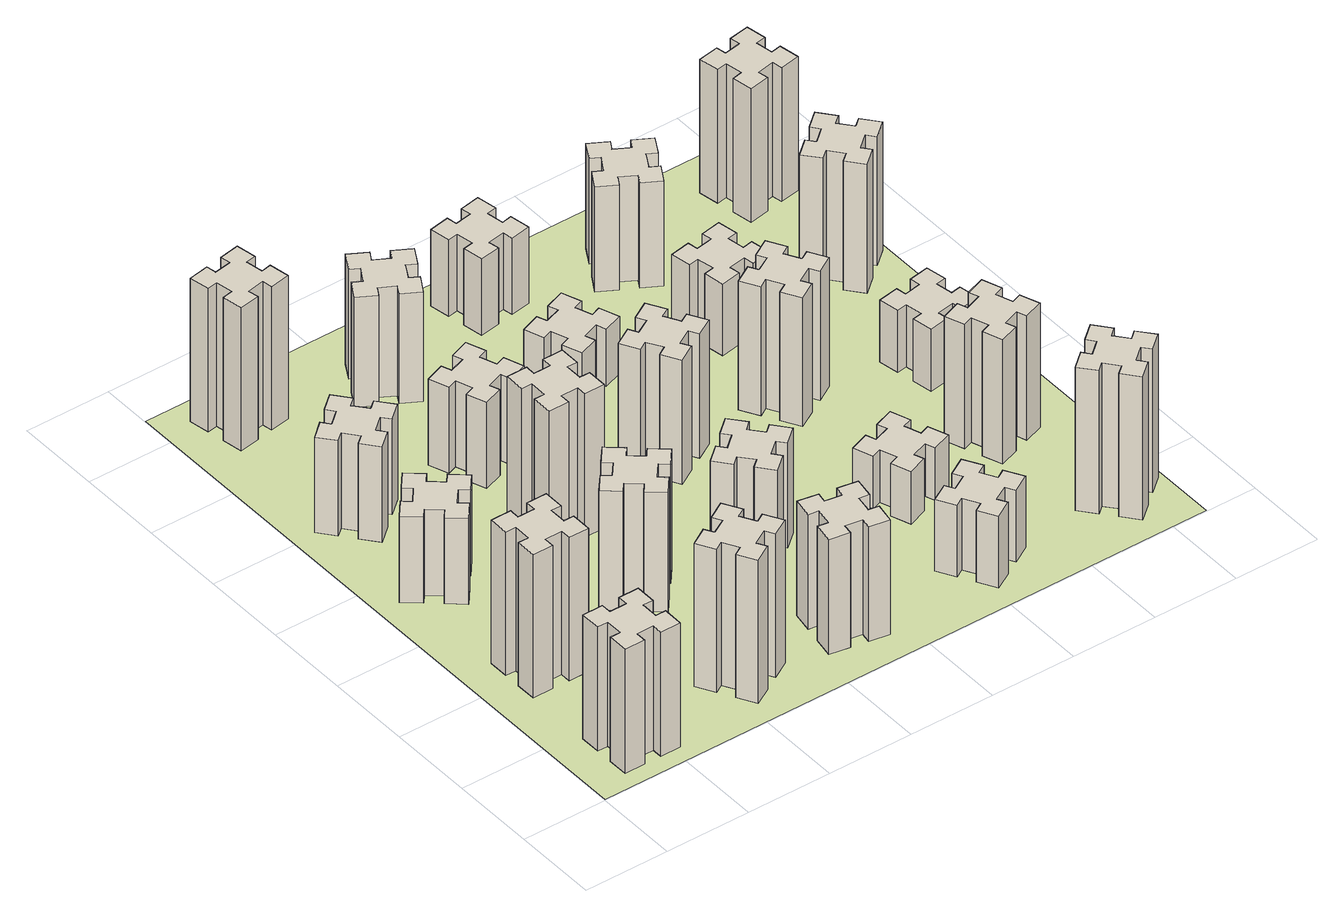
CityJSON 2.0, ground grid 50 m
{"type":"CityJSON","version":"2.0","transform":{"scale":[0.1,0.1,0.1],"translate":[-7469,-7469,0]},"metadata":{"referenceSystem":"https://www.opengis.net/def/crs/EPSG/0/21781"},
"CityObjects":{
"building1":{"type":"Building","attributes":{"class":"1000","function":"1000","usage":"1000","yearOfConstruction":2016,"roofType":"1000","measuredHeight":78,"storeysAboveGround":30,"storeysBelowGround":0},"geometry":[{"type":"Solid","lod":"1","boundaries":[[[[0,1,2,3,4,5,6,7,8,9,10,11,12,13,14,15,16,17,18,19]],[[17,16,20,21]],[[16,15,22,20]],[[15,14,23,22]],[[14,13,24,23]],[[13,12,25,24]],[[12,11,26,25]],[[11,10,27,26]],[[10,9,28,27]],[[9,8,29,28]],[[8,7,30,29]],[[7,6,31,30]],[[6,5,32,31]],[[5,4,33,32]],[[4,3,34,33]],[[3,2,35,34]],[[2,1,36,35]],[[1,0,37,36]],[[0,19,38,37]],[[19,18,39,38]],[[18,17,21,39]],[[24,25,26,27,28,29,30,31,32,33,34,35,36,37,38,39,21,20,22,23]]]]}]},
"building2":{"type":"Building","attributes":{"class":"1000","function":"1000","usage":"1000","yearOfConstruction":2016,"roofType":"1000","measuredHeight":90,"storeysAboveGround":30,"storeysBelowGround":0},"geometry":[{"type":"Solid","lod":"1","boundaries":[[[[40,41,42,43,44,45,46,47,48,49,50,51,52,53,54,55,56,57,58,59]],[[57,56,60,61]],[[56,55,62,60]],[[55,54,63,62]],[[54,53,64,63]],[[53,52,65,64]],[[52,51,66,65]],[[51,50,67,66]],[[50,49,68,67]],[[49,48,69,68]],[[48,47,70,69]],[[47,46,71,70]],[[46,45,72,71]],[[45,44,73,72]],[[44,43,74,73]],[[43,42,75,74]],[[42,41,76,75]],[[41,40,77,76]],[[40,59,78,77]],[[59,58,79,78]],[[58,57,61,79]],[[64,65,66,67,68,69,70,71,72,73,74,75,76,77,78,79,61,60,62,63]]]]}]},
"building3":{"type":"Building","attributes":{"class":"1000","function":"1000","usage":"1000","yearOfConstruction":2016,"roofType":"1000","measuredHeight":54,"storeysAboveGround":30,"storeysBelowGround":0},"geometry":[{"type":"Solid","lod":"1","boundaries":[[[[80,81,82,83,84,85,86,87,88,89,90,91,92,93,94,95,96,97,98,99]],[[97,96,100,101]],[[96,95,102,100]],[[95,94,103,102]],[[94,93,104,103]],[[93,92,105,104]],[[92,91,106,105]],[[91,90,107,106]],[[90,89,108,107]],[[89,88,109,108]],[[88,87,110,109]],[[87,86,111,110]],[[86,85,112,111]],[[85,84,113,112]],[[84,83,114,113]],[[83,82,115,114]],[[82,81,116,115]],[[81,80,117,116]],[[80,99,118,117]],[[99,98,119,118]],[[98,97,101,119]],[[104,105,106,107,108,109,110,111,112,113,114,115,116,117,118,119,101,100,102,103]]]]}]},
"building4":{"type":"Building","attributes":{"class":"1000","function":"1000","usage":"1000","yearOfConstruction":2016,"roofType":"1000","measuredHeight":60,"storeysAboveGround":30,"storeysBelowGround":0},"geometry":[{"type":"Solid","lod":"1","boundaries":[[[[120,121,122,123,124,125,126,127,128,129,130,131,132,133,134,135,136,137,138,139]],[[137,136,140,141]],[[136,135,142,140]],[[135,134,143,142]],[[134,133,144,143]],[[133,132,145,144]],[[132,131,146,145]],[[131,130,147,146]],[[130,129,148,147]],[[129,128,149,148]],[[128,127,150,149]],[[127,126,151,150]],[[126,125,152,151]],[[125,124,153,152]],[[124,123,154,153]],[[123,122,155,154]],[[122,121,156,155]],[[121,120,157,156]],[[120,139,158,157]],[[139,138,159,158]],[[138,137,141,159]],[[144,145,146,147,148,149,150,151,152,153,154,155,156,157,158,159,141,140,142,143]]]]}]},
"building5":{"type":"Building","attributes":{"class":"1000","function":"1000","usage":"1000","yearOfConstruction":2016,"roofType":"1000","measuredHeight":90,"storeysAboveGround":30,"storeysBelowGround":0},"geometry":[{"type":"Solid","lod":"1","boundaries":[[[[160,161,162,163,164,165,166,167,168,169,170,171,172,173,174,175,176,177,178,179]],[[177,176,180,181]],[[176,175,182,180]],[[175,174,183,182]],[[174,173,184,183]],[[173,172,185,184]],[[172,171,186,185]],[[171,170,187,186]],[[170,169,188,187]],[[169,168,189,188]],[[168,167,190,189]],[[167,166,191,190]],[[166,165,192,191]],[[165,164,193,192]],[[164,163,194,193]],[[163,162,195,194]],[[162,161,196,195]],[[161,160,197,196]],[[160,179,198,197]],[[179,178,199,198]],[[178,177,181,199]],[[184,185,186,187,188,189,190,191,192,193,194,195,196,197,198,199,181,180,182,183]]]]}]},
"building6":{"type":"Building","attributes":{"class":"1000","function":"1000","usage":"1000","yearOfConstruction":2016,"roofType":"1000","measuredHeight":90,"storeysAboveGround":30,"storeysBelowGround":0},"geometry":[{"type":"Solid","lod":"1","boundaries":[[[[200,201,202,203,204,205,206,207,208,209,210,211,212,213,214,215,216,217,218,219]],[[217,216,220,221]],[[216,215,222,220]],[[215,214,223,222]],[[214,213,224,223]],[[213,212,225,224]],[[212,211,226,225]],[[211,210,227,226]],[[210,209,228,227]],[[209,208,229,228]],[[208,207,230,229]],[[207,206,231,230]],[[206,205,232,231]],[[205,204,233,232]],[[204,203,234,233]],[[203,202,235,234]],[[202,201,236,235]],[[201,200,237,236]],[[200,219,238,237]],[[219,218,239,238]],[[218,217,221,239]],[[224,225,226,227,228,229,230,231,232,233,234,235,236,237,238,239,221,220,222,223]]]]}]},
"building7":{"type":"Building","attributes":{"class":"1000","function":"1000","usage":"1000","yearOfConstruction":2016,"roofType":"1000","measuredHeight":75,"storeysAboveGround":30,"storeysBelowGround":0},"geometry":[{"type":"Solid","lod":"1","boundaries":[[[[240,241,242,243,244,245,246,247,248,249,250,251,252,253,254,255,256,257,258,259]],[[257,256,260,261]],[[256,255,262,260]],[[255,254,263,262]],[[254,253,264,263]],[[253,252,265,264]],[[252,251,266,265]],[[251,250,267,266]],[[250,249,268,267]],[[249,248,269,268]],[[248,247,270,269]],[[247,246,271,270]],[[246,245,272,271]],[[245,244,273,272]],[[244,243,274,273]],[[243,242,275,274]],[[242,241,276,275]],[[241,240,277,276]],[[240,259,278,277]],[[259,258,279,278]],[[258,257,261,279]],[[264,265,266,267,268,269,270,271,272,273,274,275,276,277,278,279,261,260,262,263]]]]}]},
"building8":{"type":"Building","attributes":{"class":"1000","function":"1000","usage":"1000","yearOfConstruction":2016,"roofType":"1000","measuredHeight":90,"storeysAboveGround":30,"storeysBelowGround":0},"geometry":[{"type":"Solid","lod":"1","boundaries":[[[[280,281,282,283,284,285,286,287,288,289,290,291,292,293,294,295,296,297,298,299]],[[297,296,300,301]],[[296,295,302,300]],[[295,294,303,302]],[[294,293,304,303]],[[293,292,305,304]],[[292,291,306,305]],[[291,290,307,306]],[[290,289,308,307]],[[289,288,309,308]],[[288,287,310,309]],[[287,286,311,310]],[[286,285,312,311]],[[285,284,313,312]],[[284,283,314,313]],[[283,282,315,314]],[[282,281,316,315]],[[281,280,317,316]],[[280,299,318,317]],[[299,298,319,318]],[[298,297,301,319]],[[304,305,306,307,308,309,310,311,312,313,314,315,316,317,318,319,301,300,302,303]]]]}]},
"building9":{"type":"Building","attributes":{"class":"1000","function":"1000","usage":"1000","yearOfConstruction":2016,"roofType":"1000","measuredHeight":54,"storeysAboveGround":30,"storeysBelowGround":0},"geometry":[{"type":"Solid","lod":"1","boundaries":[[[[320,321,322,323,324,325,326,327,328,329,330,331,332,333,334,335,336,337,338,339]],[[337,336,340,341]],[[336,335,342,340]],[[335,334,343,342]],[[334,333,344,343]],[[333,332,345,344]],[[332,331,346,345]],[[331,330,347,346]],[[330,329,348,347]],[[329,328,349,348]],[[328,327,350,349]],[[327,326,351,350]],[[326,325,352,351]],[[325,324,353,352]],[[324,323,354,353]],[[323,322,355,354]],[[322,321,356,355]],[[321,320,357,356]],[[320,339,358,357]],[[339,338,359,358]],[[338,337,341,359]],[[344,345,346,347,348,349,350,351,352,353,354,355,356,357,358,359,341,340,342,343]]]]}]},
"building10":{"type":"Building","attributes":{"class":"1000","function":"1000","usage":"1000","yearOfConstruction":2016,"roofType":"1000","measuredHeight":72,"storeysAboveGround":30,"storeysBelowGround":0},"geometry":[{"type":"Solid","lod":"1","boundaries":[[[[360,361,362,363,364,365,366,367,368,369,370,371,372,373,374,375,376,377,378,379]],[[377,376,380,381]],[[376,375,382,380]],[[375,374,383,382]],[[374,373,384,383]],[[373,372,385,384]],[[372,371,386,385]],[[371,370,387,386]],[[370,369,388,387]],[[369,368,389,388]],[[368,367,390,389]],[[367,366,391,390]],[[366,365,392,391]],[[365,364,393,392]],[[364,363,394,393]],[[363,362,395,394]],[[362,361,396,395]],[[361,360,397,396]],[[360,379,398,397]],[[379,378,399,398]],[[378,377,381,399]],[[384,385,386,387,388,389,390,391,392,393,394,395,396,397,398,399,381,380,382,383]]]]}]},
"building11":{"type":"Building","attributes":{"class":"1000","function":"1000","usage":"1000","yearOfConstruction":2016,"roofType":"1000","measuredHeight":69,"storeysAboveGround":30,"storeysBelowGround":0},"geometry":[{"type":"Solid","lod":"1","boundaries":[[[[400,401,402,403,404,405,406,407,408,409,410,411,412,413,414,415,416,417,418,419]],[[417,416,420,421]],[[416,415,422,420]],[[415,414,423,422]],[[414,413,424,423]],[[413,412,425,424]],[[412,411,426,425]],[[411,410,427,426]],[[410,409,428,427]],[[409,408,429,428]],[[408,407,430,429]],[[407,406,431,430]],[[406,405,432,431]],[[405,404,433,432]],[[404,403,434,433]],[[403,402,435,434]],[[402,401,436,435]],[[401,400,437,436]],[[400,419,438,437]],[[419,418,439,438]],[[418,417,421,439]],[[424,425,426,427,428,429,430,431,432,433,434,435,436,437,438,439,421,420,422,423]]]]}]},
"building12":{"type":"Building","attributes":{"class":"1000","function":"1000","usage":"1000","yearOfConstruction":2016,"roofType":"1000","measuredHeight":66,"storeysAboveGround":30,"storeysBelowGround":0},"geometry":[{"type":"Solid","lod":"1","boundaries":[[[[440,441,442,443,444,445,446,447,448,449,450,451,452,453,454,455,456,457,458,459]],[[457,456,460,461]],[[456,455,462,460]],[[455,454,463,462]],[[454,453,464,463]],[[453,452,465,464]],[[452,451,466,465]],[[451,450,467,466]],[[450,449,468,467]],[[449,448,469,468]],[[448,447,470,469]],[[447,446,471,470]],[[446,445,472,471]],[[445,444,473,472]],[[444,443,474,473]],[[443,442,475,474]],[[442,441,476,475]],[[441,440,477,476]],[[440,459,478,477]],[[459,458,479,478]],[[458,457,461,479]],[[464,465,466,467,468,469,470,471,472,473,474,475,476,477,478,479,461,460,462,463]]]]}]},
"building13":{"type":"Building","attributes":{"class":"1000","function":"1000","usage":"1000","yearOfConstruction":2016,"roofType":"1000","measuredHeight":78,"storeysAboveGround":30,"storeysBelowGround":0},"geometry":[{"type":"Solid","lod":"1","boundaries":[[[[480,481,482,483,484,485,486,487,488,489,490,491,492,493,494,495,496,497,498,499]],[[497,496,500,501]],[[496,495,502,500]],[[495,494,503,502]],[[494,493,504,503]],[[493,492,505,504]],[[492,491,506,505]],[[491,490,507,506]],[[490,489,508,507]],[[489,488,509,508]],[[488,487,510,509]],[[487,486,511,510]],[[486,485,512,511]],[[485,484,513,512]],[[484,483,514,513]],[[483,482,515,514]],[[482,481,516,515]],[[481,480,517,516]],[[480,499,518,517]],[[499,498,519,518]],[[498,497,501,519]],[[504,505,506,507,508,509,510,511,512,513,514,515,516,517,518,519,501,500,502,503]]]]}]},
"building14":{"type":"Building","attributes":{"class":"1000","function":"1000","usage":"1000","yearOfConstruction":2016,"roofType":"1000","measuredHeight":36,"storeysAboveGround":30,"storeysBelowGround":0},"geometry":[{"type":"Solid","lod":"1","boundaries":[[[[520,521,522,523,524,525,526,527,528,529,530,531,532,533,534,535,536,537,538,539]],[[537,536,540,541]],[[536,535,542,540]],[[535,534,543,542]],[[534,533,544,543]],[[533,532,545,544]],[[532,531,546,545]],[[531,530,547,546]],[[530,529,548,547]],[[529,528,549,548]],[[528,527,550,549]],[[527,526,551,550]],[[526,525,552,551]],[[525,524,553,552]],[[524,523,554,553]],[[523,522,555,554]],[[522,521,556,555]],[[521,520,557,556]],[[520,539,558,557]],[[539,538,559,558]],[[538,537,541,559]],[[544,545,546,547,548,549,550,551,552,553,554,555,556,557,558,559,541,540,542,543]]]]}]},
"building15":{"type":"Building","attributes":{"class":"1000","function":"1000","usage":"1000","yearOfConstruction":2016,"roofType":"1000","measuredHeight":45,"storeysAboveGround":30,"storeysBelowGround":0},"geometry":[{"type":"Solid","lod":"1","boundaries":[[[[560,561,562,563,564,565,566,567,568,569,570,571,572,573,574,575,576,577,578,579]],[[577,576,580,581]],[[576,575,582,580]],[[575,574,583,582]],[[574,573,584,583]],[[573,572,585,584]],[[572,571,586,585]],[[571,570,587,586]],[[570,569,588,587]],[[569,568,589,588]],[[568,567,590,589]],[[567,566,591,590]],[[566,565,592,591]],[[565,564,593,592]],[[564,563,594,593]],[[563,562,595,594]],[[562,561,596,595]],[[561,560,597,596]],[[560,579,598,597]],[[579,578,599,598]],[[578,577,581,599]],[[584,585,586,587,588,589,590,591,592,593,594,595,596,597,598,599,581,580,582,583]]]]}]},
"building16":{"type":"Building","attributes":{"class":"1000","function":"1000","usage":"1000","yearOfConstruction":2016,"roofType":"1000","measuredHeight":48,"storeysAboveGround":30,"storeysBelowGround":0},"geometry":[{"type":"Solid","lod":"1","boundaries":[[[[600,601,602,603,604,605,606,607,608,609,610,611,612,613,614,615,616,617,618,619]],[[617,616,620,621]],[[616,615,622,620]],[[615,614,623,622]],[[614,613,624,623]],[[613,612,625,624]],[[612,611,626,625]],[[611,610,627,626]],[[610,609,628,627]],[[609,608,629,628]],[[608,607,630,629]],[[607,606,631,630]],[[606,605,632,631]],[[605,604,633,632]],[[604,603,634,633]],[[603,602,635,634]],[[602,601,636,635]],[[601,600,637,636]],[[600,619,638,637]],[[619,618,639,638]],[[618,617,621,639]],[[624,625,626,627,628,629,630,631,632,633,634,635,636,637,638,639,621,620,622,623]]]]}]},
"building17":{"type":"Building","attributes":{"class":"1000","function":"1000","usage":"1000","yearOfConstruction":2016,"roofType":"1000","measuredHeight":33,"storeysAboveGround":30,"storeysBelowGround":0},"geometry":[{"type":"Solid","lod":"1","boundaries":[[[[640,641,642,643,644,645,646,647,648,649,650,651,652,653,654,655,656,657,658,659]],[[657,656,660,661]],[[656,655,662,660]],[[655,654,663,662]],[[654,653,664,663]],[[653,652,665,664]],[[652,651,666,665]],[[651,650,667,666]],[[650,649,668,667]],[[649,648,669,668]],[[648,647,670,669]],[[647,646,671,670]],[[646,645,672,671]],[[645,644,673,672]],[[644,643,674,673]],[[643,642,675,674]],[[642,641,676,675]],[[641,640,677,676]],[[640,659,678,677]],[[659,658,679,678]],[[658,657,661,679]],[[664,665,666,667,668,669,670,671,672,673,674,675,676,677,678,679,661,660,662,663]]]]}]},
"building18":{"type":"Building","attributes":{"class":"1000","function":"1000","usage":"1000","yearOfConstruction":2016,"roofType":"1000","measuredHeight":81,"storeysAboveGround":30,"storeysBelowGround":0},"geometry":[{"type":"Solid","lod":"1","boundaries":[[[[680,681,682,683,684,685,686,687,688,689,690,691,692,693,694,695,696,697,698,699]],[[697,696,700,701]],[[696,695,702,700]],[[695,694,703,702]],[[694,693,704,703]],[[693,692,705,704]],[[692,691,706,705]],[[691,690,707,706]],[[690,689,708,707]],[[689,688,709,708]],[[688,687,710,709]],[[687,686,711,710]],[[686,685,712,711]],[[685,684,713,712]],[[684,683,714,713]],[[683,682,715,714]],[[682,681,716,715]],[[681,680,717,716]],[[680,699,718,717]],[[699,698,719,718]],[[698,697,701,719]],[[704,705,706,707,708,709,710,711,712,713,714,715,716,717,718,719,701,700,702,703]]]]}]},
"building19":{"type":"Building","attributes":{"class":"1000","function":"1000","usage":"1000","yearOfConstruction":2016,"roofType":"1000","measuredHeight":45,"storeysAboveGround":30,"storeysBelowGround":0},"geometry":[{"type":"Solid","lod":"1","boundaries":[[[[720,721,722,723,724,725,726,727,728,729,730,731,732,733,734,735,736,737,738,739]],[[737,736,740,741]],[[736,735,742,740]],[[735,734,743,742]],[[734,733,744,743]],[[733,732,745,744]],[[732,731,746,745]],[[731,730,747,746]],[[730,729,748,747]],[[729,728,749,748]],[[728,727,750,749]],[[727,726,751,750]],[[726,725,752,751]],[[725,724,753,752]],[[724,723,754,753]],[[723,722,755,754]],[[722,721,756,755]],[[721,720,757,756]],[[720,739,758,757]],[[739,738,759,758]],[[738,737,741,759]],[[744,745,746,747,748,749,750,751,752,753,754,755,756,757,758,759,741,740,742,743]]]]}]},
"building20":{"type":"Building","attributes":{"class":"1000","function":"1000","usage":"1000","yearOfConstruction":2016,"roofType":"1000","measuredHeight":90,"storeysAboveGround":30,"storeysBelowGround":0},"geometry":[{"type":"Solid","lod":"1","boundaries":[[[[760,761,762,763,764,765,766,767,768,769,770,771,772,773,774,775,776,777,778,779]],[[777,776,780,781]],[[776,775,782,780]],[[775,774,783,782]],[[774,773,784,783]],[[773,772,785,784]],[[772,771,786,785]],[[771,770,787,786]],[[770,769,788,787]],[[769,768,789,788]],[[768,767,790,789]],[[767,766,791,790]],[[766,765,792,791]],[[765,764,793,792]],[[764,763,794,793]],[[763,762,795,794]],[[762,761,796,795]],[[761,760,797,796]],[[760,779,798,797]],[[779,778,799,798]],[[778,777,781,799]],[[784,785,786,787,788,789,790,791,792,793,794,795,796,797,798,799,781,780,782,783]]]]}]},
"building21":{"type":"Building","attributes":{"class":"1000","function":"1000","usage":"1000","yearOfConstruction":2016,"roofType":"1000","measuredHeight":66,"storeysAboveGround":30,"storeysBelowGround":0},"geometry":[{"type":"Solid","lod":"1","boundaries":[[[[800,801,802,803,804,805,806,807,808,809,810,811,812,813,814,815,816,817,818,819]],[[817,816,820,821]],[[816,815,822,820]],[[815,814,823,822]],[[814,813,824,823]],[[813,812,825,824]],[[812,811,826,825]],[[811,810,827,826]],[[810,809,828,827]],[[809,808,829,828]],[[808,807,830,829]],[[807,806,831,830]],[[806,805,832,831]],[[805,804,833,832]],[[804,803,834,833]],[[803,802,835,834]],[[802,801,836,835]],[[801,800,837,836]],[[800,819,838,837]],[[819,818,839,838]],[[818,817,821,839]],[[824,825,826,827,828,829,830,831,832,833,834,835,836,837,838,839,821,820,822,823]]]]}]},
"building22":{"type":"Building","attributes":{"class":"1000","function":"1000","usage":"1000","yearOfConstruction":2016,"roofType":"1000","measuredHeight":78,"storeysAboveGround":30,"storeysBelowGround":0},"geometry":[{"type":"Solid","lod":"1","boundaries":[[[[840,841,842,843,844,845,846,847,848,849,850,851,852,853,854,855,856,857,858,859]],[[857,856,860,861]],[[856,855,862,860]],[[855,854,863,862]],[[854,853,864,863]],[[853,852,865,864]],[[852,851,866,865]],[[851,850,867,866]],[[850,849,868,867]],[[849,848,869,868]],[[848,847,870,869]],[[847,846,871,870]],[[846,845,872,871]],[[845,844,873,872]],[[844,843,874,873]],[[843,842,875,874]],[[842,841,876,875]],[[841,840,877,876]],[[840,859,878,877]],[[859,858,879,878]],[[858,857,861,879]],[[864,865,866,867,868,869,870,871,872,873,874,875,876,877,878,879,861,860,862,863]]]]}]},
"building23":{"type":"Building","attributes":{"class":"1000","function":"1000","usage":"1000","yearOfConstruction":2016,"roofType":"1000","measuredHeight":39,"storeysAboveGround":30,"storeysBelowGround":0},"geometry":[{"type":"Solid","lod":"1","boundaries":[[[[880,881,882,883,884,885,886,887,888,889,890,891,892,893,894,895,896,897,898,899]],[[897,896,900,901]],[[896,895,902,900]],[[895,894,903,902]],[[894,893,904,903]],[[893,892,905,904]],[[892,891,906,905]],[[891,890,907,906]],[[890,889,908,907]],[[889,888,909,908]],[[888,887,910,909]],[[887,886,911,910]],[[886,885,912,911]],[[885,884,913,912]],[[884,883,914,913]],[[883,882,915,914]],[[882,881,916,915]],[[881,880,917,916]],[[880,899,918,917]],[[899,898,919,918]],[[898,897,901,919]],[[904,905,906,907,908,909,910,911,912,913,914,915,916,917,918,919,901,900,902,903]]]]}]},
"building24":{"type":"Building","attributes":{"class":"1000","function":"1000","usage":"1000","yearOfConstruction":2016,"roofType":"1000","measuredHeight":81,"storeysAboveGround":30,"storeysBelowGround":0},"geometry":[{"type":"Solid","lod":"1","boundaries":[[[[920,921,922,923,924,925,926,927,928,929,930,931,932,933,934,935,936,937,938,939]],[[937,936,940,941]],[[936,935,942,940]],[[935,934,943,942]],[[934,933,944,943]],[[933,932,945,944]],[[932,931,946,945]],[[931,930,947,946]],[[930,929,948,947]],[[929,928,949,948]],[[928,927,950,949]],[[927,926,951,950]],[[926,925,952,951]],[[925,924,953,952]],[[924,923,954,953]],[[923,922,955,954]],[[922,921,956,955]],[[921,920,957,956]],[[920,939,958,957]],[[939,938,959,958]],[[938,937,941,959]],[[944,945,946,947,948,949,950,951,952,953,954,955,956,957,958,959,941,940,942,943]]]]}]},
"building25":{"type":"Building","attributes":{"class":"1000","function":"1000","usage":"1000","yearOfConstruction":2016,"roofType":"1000","measuredHeight":84,"storeysAboveGround":30,"storeysBelowGround":0},"geometry":[{"type":"Solid","lod":"1","boundaries":[[[[960,961,962,963,964,965,966,967,968,969,970,971,972,973,974,975,976,977,978,979]],[[977,976,980,981]],[[976,975,982,980]],[[975,974,983,982]],[[974,973,984,983]],[[973,972,985,984]],[[972,971,986,985]],[[971,970,987,986]],[[970,969,988,987]],[[969,968,989,988]],[[968,967,990,989]],[[967,966,991,990]],[[966,965,992,991]],[[965,964,993,992]],[[964,963,994,993]],[[963,962,995,994]],[[962,961,996,995]],[[961,960,997,996]],[[960,979,998,997]],[[979,978,999,998]],[[978,977,981,999]],[[984,985,986,987,988,989,990,991,992,993,994,995,996,997,998,999,981,980,982,983]]]]}]},
"landuse1":{"type":"LandUse","attributes":{"name":"plot1","function":"1010"},"geometry":[{"type":"MultiSurface","lod":"1","boundaries":[[[1000,1001,1002,1003]]]}]}
},
"vertices":[
[265,325,0],[265,225,0],[205,225,0],[205,105,0],[325,105,0],[325,165,0],[425,165,0],[425,105,0],[545,105,0],[545,225,0],[485,225,0],[485,325,0],[545,325,0],[545,445,0],[425,445,0],[425,385,0],[325,385,0],[325,445,0],[205,445,0],[205,325,0],[325,385,780],[325,445,780],[425,385,780],[425,445,780],[545,445,780],[545,325,780],[485,325,780],[485,225,780],[545,225,780],[545,105,780],[425,105,780],[425,165,780],[325,165,780],[325,105,780],[205,105,780],[205,225,780],[265,225,780],[265,325,780],[205,325,780],[205,445,780],
[265,1065,0],[265,965,0],[205,965,0],[205,845,0],[325,845,0],[325,905,0],[425,905,0],[425,845,0],[545,845,0],[545,965,0],[485,965,0],[485,1065,0],[545,1065,0],[545,1185,0],[425,1185,0],[425,1125,0],[325,1125,0],[325,1185,0],[205,1185,0],[205,1065,0],[325,1125,900],[325,1185,900],[425,1125,900],[425,1185,900],[545,1185,900],[545,1065,900],[485,1065,900],[485,965,900],[545,965,900],[545,845,900],[425,845,900],[425,905,900],[325,905,900],[325,845,900],[205,845,900],[205,965,900],[265,965,900],[265,1065,900],[205,1065,900],[205,1185,900],
[484,1907,0],[408,1972,0],[446,2018,0],[354,2095,0],[277,2003,0],[323,1964,0],[259,1888,0],[213,1926,0],[136,1834,0],[228,1757,0],[266,1803,0],[343,1739,0],[304,1693,0],[396,1616,0],[473,1708,0],[427,1746,0],[492,1823,0],[538,1784,0],[615,1876,0],[523,1953,0],[492,1823,540],[538,1784,540],[427,1746,540],[473,1708,540],[396,1616,540],[304,1693,540],[343,1739,540],[266,1803,540],[228,1757,540],[136,1834,540],[213,1926,540],[259,1888,540],[323,1964,540],[277,2003,540],[354,2095,540],[446,2018,540],[408,1972,540],[484,1907,540],[523,1953,540],[615,1876,540],
[492,2528,0],[427,2604,0],[473,2643,0],[396,2735,0],[304,2658,0],[343,2612,0],[266,2547,0],[228,2593,0],[136,2516,0],[213,2424,0],[259,2463,0],[323,2386,0],[277,2348,0],[354,2256,0],[446,2333,0],[408,2379,0],[484,2443,0],[523,2397,0],[615,2474,0],[538,2566,0],[484,2443,600],[523,2397,600],[408,2379,600],[446,2333,600],[354,2256,600],[277,2348,600],[323,2386,600],[259,2463,600],[213,2424,600],[136,2516,600],[228,2593,600],[266,2547,600],[343,2612,600],[304,2658,600],[396,2735,600],[473,2643,600],[427,2604,600],[492,2528,600],[538,2566,600],[615,2474,600],
[1127,255,0],[1214,305,0],[1244,253,0],[1348,313,0],[1288,417,0],[1236,387,0],[1186,474,0],[1238,504,0],[1178,608,0],[1074,548,0],[1104,496,0],[1017,446,0],[987,498,0],[883,438,0],[943,334,0],[995,364,0],[1045,277,0],[993,247,0],[1053,143,0],[1157,203,0],[1045,277,900],[993,247,900],[995,364,900],[943,334,900],[883,438,900],[987,498,900],[1017,446,900],[1104,496,900],[1074,548,900],[1178,608,900],[1238,504,900],[1186,474,900],[1236,387,900],[1288,417,900],[1348,313,900],[1244,253,900],[1214,305,900],[1127,255,900],[1157,203,900],[1053,143,900],
[492,3405,0],[475,3504,0],[534,3514,0],[513,3632,0],[395,3611,0],[405,3552,0],[307,3535,0],[297,3594,0],[178,3573,0],[199,3455,0],[258,3465,0],[276,3367,0],[217,3357,0],[237,3238,0],[356,3259,0],[345,3318,0],[444,3336,0],[454,3277,0],[572,3297,0],[551,3416,0],[444,3336,900],[454,3277,900],[345,3318,900],[356,3259,900],[237,3238,900],[217,3357,900],[276,3367,900],[258,3465,900],[199,3455,900],[178,3573,900],[297,3594,900],[307,3535,900],[405,3552,900],[395,3611,900],[513,3632,900],[534,3514,900],[475,3504,900],[492,3405,900],[551,3416,900],[572,3297,900],
[1224,1267,0],[1148,1332,0],[1186,1378,0],[1094,1455,0],[1017,1363,0],[1063,1324,0],[999,1248,0],[953,1286,0],[876,1194,0],[968,1117,0],[1006,1163,0],[1083,1099,0],[1044,1053,0],[1136,976,0],[1213,1068,0],[1167,1106,0],[1232,1183,0],[1278,1144,0],[1355,1236,0],[1263,1313,0],[1232,1183,750],[1278,1144,750],[1167,1106,750],[1213,1068,750],[1136,976,750],[1044,1053,750],[1083,1099,750],[1006,1163,750],[968,1117,750],[876,1194,750],[953,1286,750],[999,1248,750],[1063,1324,750],[1017,1363,750],[1094,1455,750],[1186,1378,750],[1148,1332,750],[1224,1267,750],[1263,1313,750],[1355,1236,750],
[1165,1965,0],[1065,1965,0],[1065,2025,0],[945,2025,0],[945,1905,0],[1005,1905,0],[1005,1805,0],[945,1805,0],[945,1685,0],[1065,1685,0],[1065,1745,0],[1165,1745,0],[1165,1685,0],[1285,1685,0],[1285,1805,0],[1225,1805,0],[1225,1905,0],[1285,1905,0],[1285,2025,0],[1165,2025,0],[1225,1905,900],[1285,1905,900],[1225,1805,900],[1285,1805,900],[1285,1685,900],[1165,1685,900],[1165,1745,900],[1065,1745,900],[1065,1685,900],[945,1685,900],[945,1805,900],[1005,1805,900],[1005,1905,900],[945,1905,900],[945,2025,900],[1065,2025,900],[1065,1965,900],[1165,1965,900],[1165,2025,900],[1285,2025,900],
[1125,2616,0],[1031,2582,0],[1010,2638,0],[897,2597,0],[939,2484,0],[995,2505,0],[1029,2411,0],[973,2390,0],[1014,2277,0],[1127,2319,0],[1106,2375,0],[1200,2409,0],[1220,2353,0],[1333,2394,0],[1292,2507,0],[1236,2486,0],[1202,2580,0],[1258,2600,0],[1217,2713,0],[1104,2672,0],[1202,2580,540],[1258,2600,540],[1236,2486,540],[1292,2507,540],[1333,2394,540],[1220,2353,540],[1200,2409,540],[1106,2375,540],[1127,2319,540],[1014,2277,540],[973,2390,540],[1029,2411,540],[995,2505,540],[939,2484,540],[897,2597,540],[1010,2638,540],[1031,2582,540],[1125,2616,540],[1104,2672,540],[1217,2713,540],
[1855,307,0],[1872,405,0],[1931,395,0],[1952,513,0],[1834,534,0],[1824,475,0],[1725,492,0],[1736,551,0],[1617,572,0],[1597,454,0],[1656,444,0],[1638,345,0],[1579,356,0],[1558,237,0],[1677,217,0],[1687,276,0],[1785,258,0],[1775,199,0],[1893,178,0],[1914,297,0],[1785,258,720],[1775,199,720],[1687,276,720],[1677,217,720],[1558,237,720],[1579,356,720],[1638,345,720],[1656,444,720],[1597,454,720],[1617,572,720],[1736,551,720],[1725,492,720],[1824,475,720],[1834,534,720],[1952,513,720],[1931,395,720],[1872,405,720],[1855,307,720],[1914,297,720],[1893,178,720],
[1186,3137,0],[1236,3224,0],[1288,3194,0],[1348,3298,0],[1244,3358,0],[1214,3306,0],[1127,3356,0],[1157,3408,0],[1053,3468,0],[993,3364,0],[1045,3334,0],[995,3247,0],[943,3277,0],[883,3173,0],[987,3113,0],[1017,3165,0],[1104,3115,0],[1074,3063,0],[1178,3003,0],[1238,3107,0],[1104,3115,690],[1074,3063,690],[1017,3165,690],[987,3113,690],[883,3173,690],[943,3277,690],[995,3247,690],[1045,3334,690],[993,3364,690],[1053,3468,690],[1157,3408,690],[1127,3356,690],[1214,3306,690],[1244,3358,690],[1348,3298,690],[1288,3194,690],[1236,3224,690],[1186,3137,690],[1238,3107,690],[1178,3003,690],
[1788,999,0],[1864,1063,0],[1903,1017,0],[1995,1094,0],[1918,1186,0],[1872,1148,0],[1807,1224,0],[1853,1263,0],[1776,1355,0],[1684,1278,0],[1723,1232,0],[1646,1167,0],[1608,1213,0],[1516,1136,0],[1593,1044,0],[1639,1083,0],[1703,1006,0],[1657,968,0],[1734,876,0],[1826,953,0],[1703,1006,660],[1657,968,660],[1639,1083,660],[1593,1044,660],[1516,1136,660],[1608,1213,660],[1646,1167,660],[1723,1232,660],[1684,1278,660],[1776,1355,660],[1853,1263,660],[1807,1224,660],[1872,1148,660],[1918,1186,660],[1995,1094,660],[1903,1017,660],[1864,1063,660],[1788,999,660],[1826,953,660],[1734,876,660],
[1844,2076,0],[1757,2026,0],[1727,2078,0],[1623,2018,0],[1683,1914,0],[1735,1944,0],[1785,1857,0],[1733,1827,0],[1793,1723,0],[1897,1783,0],[1867,1835,0],[1954,1885,0],[1984,1833,0],[2088,1893,0],[2028,1997,0],[1976,1967,0],[1926,2054,0],[1978,2084,0],[1918,2188,0],[1814,2128,0],[1926,2054,780],[1978,2084,780],[1976,1967,780],[2028,1997,780],[2088,1893,780],[1984,1833,780],[1954,1885,780],[1867,1835,780],[1897,1783,780],[1793,1723,780],[1733,1827,780],[1785,1857,780],[1735,1944,780],[1683,1914,780],[1623,2018,780],[1727,2078,780],[1757,2026,780],[1844,2076,780],[1814,2128,780],[1918,2188,780],
[1735,2705,0],[1769,2611,0],[1713,2590,0],[1754,2477,0],[1867,2519,0],[1846,2575,0],[1940,2609,0],[1960,2553,0],[2073,2594,0],[2032,2707,0],[1976,2686,0],[1942,2780,0],[1998,2800,0],[1957,2913,0],[1844,2872,0],[1865,2816,0],[1771,2782,0],[1750,2838,0],[1637,2797,0],[1679,2684,0],[1771,2782,360],[1750,2838,360],[1865,2816,360],[1844,2872,360],[1957,2913,360],[1998,2800,360],[1942,2780,360],[1976,2686,360],[2032,2707,360],[2073,2594,360],[1960,2553,360],[1940,2609,360],[1846,2575,360],[1867,2519,360],[1754,2477,360],[1713,2590,360],[1769,2611,360],[1735,2705,360],[1679,2684,360],[1637,2797,360],
[2475,364,0],[2525,277,0],[2473,247,0],[2533,143,0],[2637,203,0],[2607,255,0],[2694,305,0],[2724,253,0],[2828,313,0],[2768,417,0],[2716,387,0],[2666,474,0],[2718,504,0],[2658,608,0],[2554,548,0],[2584,496,0],[2497,446,0],[2467,498,0],[2363,438,0],[2423,334,0],[2497,446,450],[2467,498,450],[2584,496,450],[2554,548,450],[2658,608,450],[2718,504,450],[2666,474,450],[2716,387,450],[2768,417,450],[2828,313,450],[2724,253,450],[2694,305,450],[2607,255,450],[2637,203,450],[2533,143,450],[2473,247,450],[2525,277,450],[2475,364,450],[2423,334,450],[2363,438,450],
[1738,3465,0],[1756,3367,0],[1697,3357,0],[1717,3238,0],[1836,3259,0],[1825,3318,0],[1924,3336,0],[1934,3277,0],[2052,3297,0],[2031,3416,0],[1972,3405,0],[1955,3504,0],[2014,3514,0],[1993,3632,0],[1875,3611,0],[1885,3552,0],[1787,3535,0],[1777,3594,0],[1658,3573,0],[1679,3455,0],[1787,3535,480],[1777,3594,480],[1885,3552,480],[1875,3611,480],[1993,3632,480],[2014,3514,480],[1955,3504,480],[1972,3405,480],[2031,3416,480],[2052,3297,480],[1934,3277,480],[1924,3336,480],[1825,3318,480],[1836,3259,480],[1717,3238,480],[1697,3357,480],[1756,3367,480],[1738,3465,480],[1679,3455,480],[1658,3573,480],
[2716,1006,0],[2682,1100,0],[2738,1120,0],[2697,1233,0],[2584,1192,0],[2605,1136,0],[2511,1102,0],[2490,1158,0],[2377,1117,0],[2419,1004,0],[2475,1025,0],[2509,931,0],[2453,910,0],[2494,797,0],[2607,839,0],[2586,895,0],[2680,929,0],[2700,873,0],[2813,914,0],[2772,1027,0],[2680,929,330],[2700,873,330],[2586,895,330],[2607,839,330],[2494,797,330],[2453,910,330],[2509,931,330],[2475,1025,330],[2419,1004,330],[2377,1117,330],[2490,1158,330],[2511,1102,330],[2605,1136,330],[2584,1192,330],[2697,1233,330],[2738,1120,330],[2682,1100,330],[2716,1006,330],[2772,1027,330],[2813,914,330],
[2716,1967,0],[2666,2054,0],[2718,2084,0],[2658,2188,0],[2554,2128,0],[2584,2076,0],[2497,2026,0],[2467,2078,0],[2363,2018,0],[2423,1914,0],[2475,1944,0],[2525,1857,0],[2473,1827,0],[2533,1723,0],[2637,1783,0],[2607,1835,0],[2694,1885,0],[2724,1833,0],[2828,1893,0],[2768,1997,0],[2694,1885,810],[2724,1833,810],[2607,1835,810],[2637,1783,810],[2533,1723,810],[2473,1827,810],[2525,1857,810],[2475,1944,810],[2423,1914,810],[2363,2018,810],[2467,2078,810],[2497,2026,810],[2584,2076,810],[2554,2128,810],[2658,2188,810],[2718,2084,810],[2666,2054,810],[2716,1967,810],[2768,1997,810],[2828,1893,810],
[2812,2565,0],[2795,2664,0],[2854,2674,0],[2833,2792,0],[2715,2771,0],[2725,2712,0],[2627,2695,0],[2617,2754,0],[2498,2733,0],[2519,2615,0],[2578,2625,0],[2596,2527,0],[2537,2517,0],[2557,2398,0],[2676,2419,0],[2665,2478,0],[2764,2496,0],[2774,2437,0],[2892,2457,0],[2871,2576,0],[2764,2496,450],[2774,2437,450],[2665,2478,450],[2676,2419,450],[2557,2398,450],[2537,2517,450],[2596,2527,450],[2578,2625,450],[2519,2615,450],[2498,2733,450],[2617,2754,450],[2627,2695,450],[2725,2712,450],[2715,2771,450],[2833,2792,450],[2854,2674,450],[2795,2664,450],[2812,2565,450],[2871,2576,450],[2892,2457,450],
[3468,259,0],[3544,323,0],[3583,277,0],[3675,354,0],[3598,446,0],[3552,408,0],[3487,484,0],[3533,523,0],[3456,615,0],[3364,538,0],[3403,492,0],[3326,427,0],[3288,473,0],[3196,396,0],[3273,304,0],[3319,343,0],[3383,266,0],[3337,228,0],[3414,136,0],[3506,213,0],[3383,266,900],[3337,228,900],[3319,343,900],[3273,304,900],[3196,396,900],[3288,473,900],[3326,427,900],[3403,492,900],[3364,538,900],[3456,615,900],[3533,523,900],[3487,484,900],[3552,408,900],[3598,446,900],[3675,354,900],[3583,277,900],[3544,323,900],[3468,259,900],[3506,213,900],[3414,136,900],
[2694,3306,0],[2607,3356,0],[2637,3408,0],[2533,3468,0],[2473,3364,0],[2525,3334,0],[2475,3247,0],[2423,3277,0],[2363,3173,0],[2467,3113,0],[2497,3165,0],[2584,3115,0],[2554,3063,0],[2658,3003,0],[2718,3107,0],[2666,3137,0],[2716,3224,0],[2768,3194,0],[2828,3298,0],[2724,3358,0],[2716,3224,660],[2768,3194,660],[2666,3137,660],[2718,3107,660],[2658,3003,660],[2554,3063,660],[2584,3115,660],[2497,3165,660],[2467,3113,660],[2363,3173,660],[2423,3277,660],[2475,3247,660],[2525,3334,660],[2473,3364,660],[2533,3468,660],[2637,3408,660],[2607,3356,660],[2694,3306,660],[2724,3358,660],[2828,3298,660],
[3115,1125,0],[3149,1031,0],[3093,1010,0],[3134,897,0],[3247,939,0],[3226,995,0],[3320,1029,0],[3340,973,0],[3453,1014,0],[3412,1127,0],[3356,1106,0],[3322,1200,0],[3378,1220,0],[3337,1333,0],[3224,1292,0],[3245,1236,0],[3151,1202,0],[3130,1258,0],[3017,1217,0],[3059,1104,0],[3151,1202,780],[3130,1258,780],[3245,1236,780],[3224,1292,780],[3337,1333,780],[3378,1220,780],[3322,1200,780],[3356,1106,780],[3412,1127,780],[3453,1014,780],[3340,973,780],[3320,1029,780],[3226,995,780],[3247,939,780],[3134,897,780],[3093,1010,780],[3149,1031,780],[3115,1125,780],[3059,1104,780],[3017,1217,780],
[3365,1872,0],[3267,1855,0],[3257,1914,0],[3138,1893,0],[3159,1775,0],[3218,1785,0],[3236,1687,0],[3177,1677,0],[3197,1558,0],[3316,1579,0],[3305,1638,0],[3404,1656,0],[3414,1597,0],[3532,1617,0],[3511,1736,0],[3452,1725,0],[3435,1824,0],[3494,1834,0],[3473,1952,0],[3355,1931,0],[3435,1824,390],[3494,1834,390],[3452,1725,390],[3511,1736,390],[3532,1617,390],[3414,1597,390],[3404,1656,390],[3305,1638,390],[3316,1579,390],[3197,1558,390],[3177,1677,390],[3236,1687,390],[3218,1785,390],[3159,1775,390],[3138,1893,390],[3257,1914,390],[3267,1855,390],[3365,1872,390],[3355,1931,390],[3473,1952,390],
[3403,2712,0],[3326,2647,0],[3288,2693,0],[3196,2616,0],[3273,2524,0],[3319,2563,0],[3383,2486,0],[3337,2448,0],[3414,2356,0],[3506,2433,0],[3468,2479,0],[3544,2543,0],[3583,2497,0],[3675,2574,0],[3598,2666,0],[3552,2628,0],[3487,2704,0],[3533,2743,0],[3456,2835,0],[3364,2758,0],[3487,2704,810],[3533,2743,810],[3552,2628,810],[3598,2666,810],[3675,2574,810],[3583,2497,810],[3544,2543,810],[3468,2479,810],[3506,2433,810],[3414,2356,810],[3337,2448,810],[3383,2486,810],[3319,2563,810],[3273,2524,810],[3196,2616,810],[3288,2693,810],[3326,2647,810],[3403,2712,810],[3364,2758,810],[3456,2835,810],
[3552,3305,0],[3535,3404,0],[3594,3414,0],[3573,3532,0],[3455,3511,0],[3465,3452,0],[3367,3435,0],[3357,3494,0],[3238,3473,0],[3259,3355,0],[3318,3365,0],[3336,3267,0],[3277,3257,0],[3297,3138,0],[3416,3159,0],[3405,3218,0],[3504,3236,0],[3514,3177,0],[3632,3197,0],[3611,3316,0],[3504,3236,840],[3514,3177,840],[3405,3218,840],[3416,3159,840],[3297,3138,840],[3277,3257,840],[3336,3267,840],[3318,3365,840],[3259,3355,840],[3238,3473,840],[3357,3494,840],[3367,3435,840],[3465,3452,840],[3455,3511,840],[3573,3532,840],[3594,3414,840],[3535,3404,840],[3552,3305,840],[3611,3316,840],[3632,3197,840],
[5,3705,0],[3705,3705,0],[3705,5,0],[5,5,0]
]}
